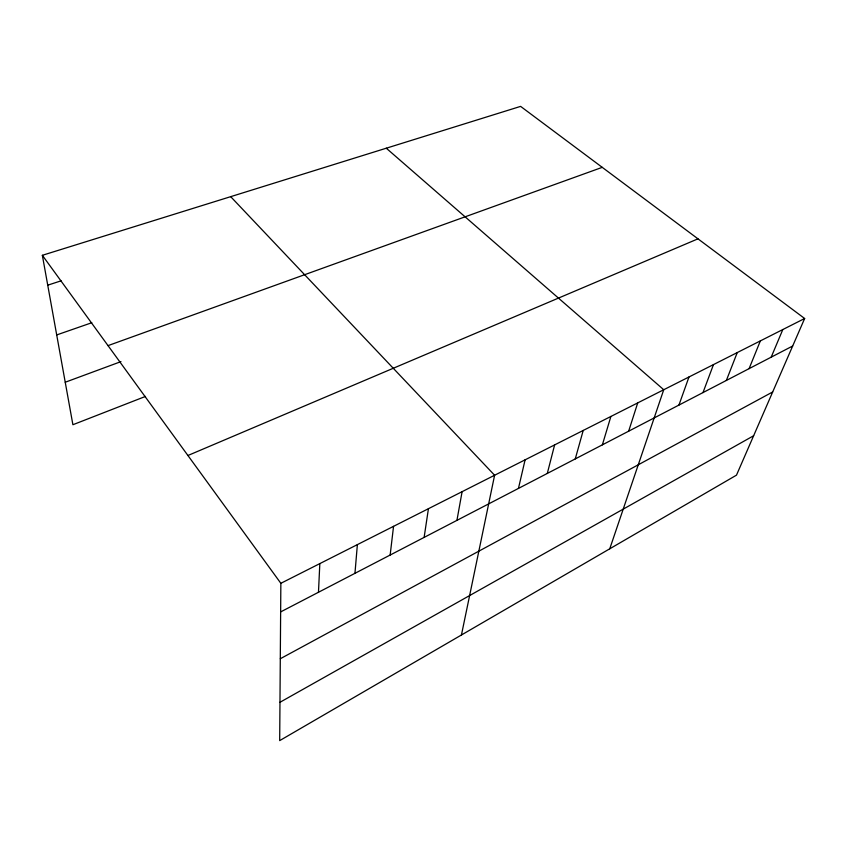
<?xml version="1.0" encoding="UTF-8"?>
<svg xmlns="http://www.w3.org/2000/svg" width="847" height="847" viewBox="0 0 847 847"><rect width="100%" height="100%" fill="white"/><g stroke="black" fill="none" stroke-linecap="round" stroke-linejoin="round"><path stroke-width="1.27" d="M42.35 255.307L280.855 583.308L279.69 740.617L736.488 475.146L804.65 318.504L520.609 106.383L42.35 255.307L72.895 424.728L145.515 396.417M318.472 592.275L319.827 563.604M354.957 573.324L357.37 544.621M390.149 555.05L393.548 526.336M424.125 537.411L428.434 508.698M456.935 520.365L462.102 491.673M461.435 634.996L494.606 475.241L230.691 196.663M518.449 488.423L525.108 459.826M547.3 473.441L554.626 444.897M575.261 458.926L583.212 430.445M602.365 444.844L610.888 416.459M628.654 431.197L637.727 402.886M609.745 548.803L663.741 389.736L386.285 148.214M678.934 405.078L688.982 376.979M702.989 392.595L713.481 364.591M726.366 380.451L737.261 352.564M749.087 368.657L760.362 340.886M771.183 357.18L782.819 329.536M279.965 702.29L753.639 435.739M280.293 658.744L772.686 391.96M280.643 611.915L792.676 346.01M280.855 583.308L804.65 318.504M187.918 455.506L697.97 238.833M65.24 382.241L120.973 361.616M108.024 345.629L602.249 167.346M56.707 334.936L91.794 322.728M47.739 285.174L61.111 280.823"/></g></svg>
